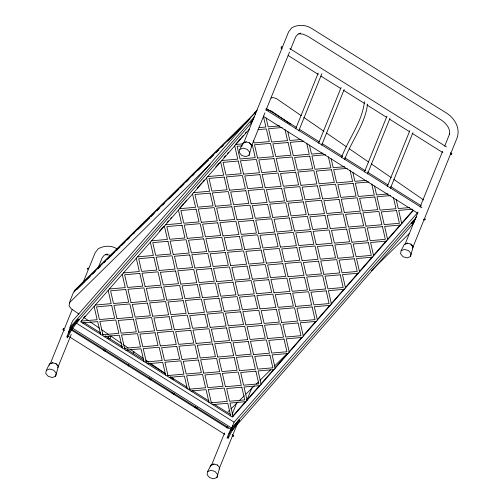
<?xml version="1.0" encoding="UTF-8"?>
<svg xmlns="http://www.w3.org/2000/svg" width="504" height="504" viewBox="0 0 504 504"><rect width="100%" height="100%" fill="white"/><g stroke="black" fill="none" stroke-linecap="round" stroke-linejoin="round"><path stroke-width="0.76" d="M449.48 134.65C450.765 128.722 446.147 123.448 441.624 120.261L307.805 36.256L303.106 34.165L298.828 33.781L300.844 33.157L297.719 34.291L295.609 36.962L290.575 49.424M364.461 101.701C362.162 122.245 348.428 138.701 341.491 157.607M367.542 104.101C365.072 124.457 351.477 140.773 344.604 159.56M46.305 370.339L45.757 373.382L48.264 376.356L52.353 377.521L55.635 376.192L58.351 366.421L56.114 363.762L52.46 362.723L49.531 363.907L46.305 370.339L49.587 369.01L53.676 370.175L56.183 373.149L55.635 376.192M49.285 365.268L49.531 363.907M239.778 149.442L239.23 152.485L241.737 155.459L245.826 156.624L249.108 155.295L251.824 145.524L249.581 142.865L245.933 141.826L243.004 143.01L239.778 149.442L243.06 148.113L247.149 149.278L249.656 152.252L249.108 155.295M217.451 465.041L213.797 463.995L210.867 465.186L207.648 471.612L207.1 474.661L209.601 477.635L213.696 478.8L216.978 477.471L219.687 467.693L217.306 464.984M210.628 466.54L210.867 465.186M216.978 477.471L217.526 474.428L215.019 471.454L210.924 470.289L207.648 471.612M401.115 250.721L400.567 253.764L403.074 256.738L407.169 257.903L410.445 256.574L413.16 246.803L410.924 244.144L407.27 243.104L404.34 244.289L401.115 250.721L404.397 249.392L408.492 250.557L410.993 253.531L410.445 256.574M412.511 247.584L412.719 246.399L410.779 244.094M69.502 303.377L70.182 300.504L73.445 292.402L249.965 118.805M74.12 291.898L74.447 290.506L256.53 111.441M72.236 309.387L50.236 363.838L52.788 362.804M83.091 282.524L95.117 252.762L98.305 248.705C104.152 245.511 111.264 245.259 117.01 248.844M70.818 329.169L71.083 328.86L70.276 328.356L69.955 327.373L72.538 320.972L257.242 110.048M70.144 328.325L68.393 332.653L69.325 331.594M67.857 336.496L67.316 337.831L71.933 329.288L79.172 319.624L78.366 319.12L70.22 328.419L66.723 337.081L71.127 328.784L78.366 319.12M57.771 367.668L71.234 334.347M98.223 267.548L102.136 257.859L104.246 255.181L107.371 254.048L105.355 254.671L109.633 255.062M103.358 350.337L103.944 348.888M108.058 338.707L109.229 335.796M104.908 351.313L105.5 349.858M109.903 338.953L111.082 336.042M128.218 366.074L128.803 364.625M133.188 353.77L134.07 351.597M251.672 123.115L250.866 122.611L251.231 121.697L253.808 118.755M254.646 113.406L255.389 112.134L254.646 113.406L255.648 114.282M281.075 47.993L281.818 46.721L281.075 47.993L282.076 48.869M149.153 379.147L149.707 377.779M150.709 380.123L151.263 378.756M251.244 146.771L264.959 112.827M266.005 110.231L289.535 51.994M172.059 393.542L172.595 392.206M173.615 394.519L174.151 393.183M295.672 128.848L318.188 73.118M298.784 130.801L321.886 73.622M194.991 407.862L195.577 406.407M196.547 408.839L197.133 407.383M318.585 143.224L341.095 87.501M321.691 145.177L344.207 89.454M224.57 432.961L211.579 465.116L214.124 464.083M226.636 427.852L227.222 426.403M232.193 414.099L236.867 402.52M417.344 212.921L234.102 422.188L231.72 428.085L71.996 327.821M228.602 437.025L228.06 438.36L232.47 430.063L239.702 420.393L238.896 419.889L231.657 429.553L227.039 438.096L230.542 429.427L416.657 216.884M219.114 468.934L237.302 423.921M246.985 399.968L251.969 387.626M364.398 171.99L386.914 116.26M367.511 173.937L390.027 118.213M387.311 186.367L409.828 130.643M390.417 188.32L412.934 132.596M414.408 221.735L412.209 223.889L411.396 223.379L411.768 222.472M418.043 212.064L405.052 244.219L407.597 243.186M420.103 206.961L442.619 151.232M444.673 146.154L449.707 133.699M412.587 248.044L457.172 137.686C460.41 128.136 454.721 118.383 446.708 113.211L311.875 28.571C305.758 24.702 298.129 24.192 291.778 27.814L288.59 31.865L243.709 142.941L246.261 141.907M424.91 219.536L424.664 220.135L425.408 218.862M70.787 329.024L71.455 327.373L70.075 329.837L70.787 329.024L71.593 329.528M231.273 428.954L230.612 430.605L231.985 428.142L231.273 428.954L232.086 429.465M232.13 430.303L232.817 429.068M232.199 435.576L232.691 434.36M450.299 153.815L450.79 152.599M451.338 154.117L451.842 153.443L451.093 154.715M69.955 327.373L254.659 116.443M77.118 321.968L251.521 122.8M83.67 317.74L85.22 315.964M159.27 231.405L163.926 226.082M167.038 222.535L168.588 220.758M170.661 218.396L171.694 217.211M179.462 208.341L183.607 203.61M184.64 202.425L186.713 200.063M197.07 188.238L201.726 182.914M202.766 181.73L204.315 179.959M215.712 166.95L219.334 162.811M223.996 157.487L225.546 155.711M227.619 153.348L228.652 152.164M235.387 144.478L240.566 138.562M241.599 137.384L243.155 135.607M245.221 133.245L246.261 132.061M249.367 129.1L80.64 321.785L232.439 417.073L413.614 210.174M232.879 415.983L245.826 401.203M246.859 400.019L259.806 385.232M260.839 384.054L273.785 369.268M274.819 368.084L287.765 353.304M288.805 352.12L301.745 337.334M303.301 335.563L315.724 321.369M317.281 319.593L329.711 305.405M330.744 304.221L344.207 288.849M345.24 287.664L358.186 272.878M359.226 271.7L372.166 256.914M373.206 255.73L386.146 240.95M387.185 239.765L400.132 224.979M401.682 223.209L413.072 210.2M238.694 421.552L239.702 420.393M228.929 433.427L229.856 432.363M232.823 429.61L413.897 222.812M76.734 289.617L85.151 281.333M86.278 280.23L90.203 276.362M92.453 274.157L95.256 271.398M98.066 268.638L100.309 266.427M104.24 262.565L105.361 261.456M107.61 259.251L114.906 252.076M116.027 250.967L119.958 247.105M121.64 245.448L125.011 242.134M127.254 239.929L129.503 237.718M133.434 233.856L134.555 232.754M137.92 229.44L149.713 217.848M150.835 216.739L154.205 213.425M157.009 210.666L159.258 208.461M162.622 205.147L164.31 203.49M168.796 199.074L178.901 189.139M180.589 187.482L183.954 184.168M186.203 181.957L189.006 179.197M192.377 175.883L194.059 174.233M197.99 170.365L208.656 159.875M209.777 158.773L213.709 154.904M215.951 152.699L218.761 149.94M221.571 147.181L223.253 145.524M227.745 141.107L238.411 130.618M239.532 129.509L242.903 126.202M245.146 123.99L247.955 121.231M210.193 164.31L69.571 302.602L69.067 306.01L71.215 308.75L78.989 314.105M228.035 411.736L229.156 410.634M230.838 408.983L238.121 401.82M239.803 400.17L244.282 395.76M245.965 394.109L254.369 385.844M256.051 384.193L258.294 381.988M259.969 380.331L270.617 369.867M274.541 366.011L287.425 353.336M371.461 270.692L408.996 233.774M250.866 122.611L252.517 120.998M411.396 223.379L415.8 219.076M63.995 330.643L64.43 330.265M423.429 219.605L423.87 219.227M271.146 98.034L272.966 97.455L276.62 98.708L301.234 115.662M259.056 127.613L265.866 127.014L263.327 115.945M279.556 125.887L268.159 126.882L266.099 117.917M258.023 129.641L266.383 128.911L269.293 141.611L254.098 142.941L253.581 140.698M282.253 127.518L268.575 128.715L271.631 142.046L287.551 140.629L285.018 129.56M235.91 144.465L243.476 143.804M301.241 139.501L289.844 140.496L287.79 131.531M242.443 145.832L237.126 146.299L240.036 158.999L255.232 157.664L252.321 144.963M303.937 141.133L290.26 142.33L293.315 155.66L309.236 154.243L306.703 143.167M221.848 160.524L237.749 159.132L234.7 145.845M322.925 153.109L311.529 154.111L309.475 145.146M325.622 154.741L311.951 155.944L315 169.275L330.926 167.851L328.387 156.782M207.787 176.583L223.688 175.19L220.639 161.904M344.61 166.723L333.213 167.725L331.159 158.76M347.306 168.355L333.635 169.552L336.691 182.883L352.611 181.465L350.072 170.396M193.725 192.641L209.626 191.243L206.583 177.956M366.301 180.338L354.898 181.333L352.844 172.368M368.991 181.969L355.32 183.166L358.376 196.497L374.296 195.079L371.757 184.01M179.663 208.694L195.565 207.302L192.522 194.015M387.986 193.946L376.582 194.947L374.529 185.982M390.676 195.583L377.005 196.781L380.06 210.111L395.98 208.694L393.441 197.618M165.608 224.752L181.503 223.36L178.46 210.073M409.67 207.56L398.267 208.561L396.213 199.597M412.366 209.192L398.689 210.395L401.745 223.726M151.547 240.811L167.448 239.413L164.398 226.132M400.586 225.049L384.628 226.447L387.683 239.778M137.485 256.864L153.386 255.471L150.337 242.185M386.524 241.107L370.566 242.506L373.621 255.837M123.423 272.922L139.325 271.53L136.282 258.243M372.462 257.166L356.511 258.565L359.566 271.895M109.362 288.981L125.263 287.589L122.22 274.302M358.401 273.218L342.449 274.623L345.505 287.948M95.306 305.04L111.201 303.641L108.158 290.361M344.339 289.277L328.387 290.676L331.443 304.007M81.245 321.092L97.146 319.7L94.097 306.413M82.461 322.925L97.663 321.596L100.573 334.297M330.284 305.336L314.326 306.734L317.381 320.065M104.145 336.54L119.347 335.204L122.258 347.905M316.222 321.394L300.264 322.793L303.32 336.124M125.83 350.154L141.032 348.818L143.942 361.519M302.161 337.447L286.209 338.846L289.264 352.176M147.521 363.762L162.716 362.433L165.627 375.134M288.099 353.506L272.147 354.904L275.203 368.235M169.205 377.376L184.401 376.047L187.312 388.741M274.037 369.564L258.086 370.963L261.141 384.294M190.89 390.991L206.086 389.655L208.996 402.356M259.982 385.623L244.024 387.022L247.08 400.352M212.575 404.599L227.776 403.269L230.687 415.97M245.921 401.675L229.969 403.074L233.018 416.405M267.756 109.84L271.637 111.176L290.436 124.123M289.762 48.535L446.437 146.885M288.193 55.535L318.194 74.371M320.865 76.047L340.861 88.597M343.533 90.273L364.864 103.667M366.862 104.92L386.864 117.476M389.535 119.152L409.531 131.708M412.203 133.377L442.871 152.63M266.068 108.392L296.736 127.644M299.401 129.32L319.404 141.876M322.069 143.546L342.739 156.523M344.736 157.777L365.406 170.749M367.403 172.009L388.074 184.981M390.739 186.656L421.407 205.903M265.854 109.79L421.861 207.717M263.372 116.336L417.772 213.255M83.746 322.365L100.391 332.816M102.388 334.07L103.717 334.908M105.046 335.74L122.359 346.607M124.356 347.861L125.685 348.699M127.021 349.53L143.665 359.982M145.662 361.236L146.992 362.074M148.989 363.327L165.633 373.773M167.63 375.026L168.966 375.864M170.295 376.696L186.94 387.148M188.937 388.401L190.266 389.233M192.263 390.487L208.908 400.938M210.911 402.192L212.241 403.03M214.238 404.284L230.882 414.729M77.994 320.027L78.807 320.538M238.531 420.796L239.337 421.306M76.375 323.177L234.102 422.188M71.127 328.784L71.933 329.288M231.657 429.553L232.47 430.063M71.751 329.282L231.613 429.635M71.713 330.265L228.388 428.614M69.476 336.848L224.816 434.36M67.442 336.262L68.248 336.773M227.972 437.031L228.778 437.541M303.824 117.445L323.902 131.273M326.491 133.056L346.576 146.885M349.165 148.667L368.594 162.049M371.183 163.838L391.261 177.666M393.857 179.449L423.65 199.968M84.168 317.671L88.704 320.796M89.995 321.691L99.71 328.381M101.657 329.717L108.782 334.625M110.722 335.96L121.735 343.545M123.026 344.44L128.211 348.006M130.152 349.348L143.105 358.268M145.7 360.051L148.938 362.281M150.23 363.176L165.778 373.88M170.957 377.446L173.546 379.235M249.436 142.815L251.383 145.127M55.963 363.712L57.91 366.017M232.47 425.515L232.495 425.937M63.233 329.162L62.994 329.767L63.737 328.488L63.233 329.162M87.69 268.632L87.45 269.231L88.194 267.958L87.69 268.632M233.239 435.878L232.993 436.483L233.743 435.204L233.239 435.878M102.929 334.706L99.855 321.401L115.807 320.002L118.831 333.314L102.929 334.706M116.991 318.648L113.91 305.342L129.868 303.943L132.892 317.255L116.991 318.648M131.053 302.595L127.972 289.29L143.923 287.891L146.947 301.197L131.053 302.595M145.108 286.537L142.034 273.231L157.985 271.832L161.009 285.144L145.108 286.537M159.169 270.478L156.095 257.172L172.047 255.774L175.071 269.086L159.169 270.478M173.231 254.419L170.157 241.114L186.108 239.715L189.132 253.027L173.231 254.419M187.293 238.367L184.212 225.061L200.17 223.663L203.194 236.968L187.293 238.367M201.354 222.308L198.274 209.002L214.225 207.604L217.249 220.916L201.354 222.308M215.41 206.249L212.335 192.944L228.287 191.545L231.311 204.857L215.41 206.249M229.471 190.191L226.397 176.885L242.348 175.487L245.372 188.798L229.471 190.191M243.533 174.138L240.458 160.833L256.41 159.434L259.434 172.74L243.533 174.138M257.594 158.08L254.514 144.774L270.472 143.375L273.496 156.687L257.594 158.08M124.614 348.321L121.54 335.015L137.491 333.616L140.515 346.928L124.614 348.321M138.676 332.262L135.601 318.956L151.553 317.558L154.577 330.87L138.676 332.262M152.737 316.203L149.656 302.898L165.614 301.499L168.632 314.811L152.737 316.203M166.799 300.151L163.718 286.845L179.67 285.447L182.694 298.752L166.799 300.151M180.854 284.092L177.78 270.787L193.731 269.388L196.755 282.7L180.854 284.092M194.916 268.034L191.841 254.728L207.793 253.329L210.817 266.641L194.916 268.034M208.977 251.975L205.903 238.669L221.854 237.271L224.879 250.583L208.977 251.975M223.039 235.922L219.958 222.617L235.916 221.218L238.934 234.524L223.039 235.922M237.101 219.864L234.02 206.558L249.971 205.159L252.995 218.471L237.101 219.864M251.156 203.805L248.081 190.499L264.033 189.101L267.057 202.413L251.156 203.805M265.217 187.746L262.143 174.441L278.095 173.042L281.119 186.354L265.217 187.746M279.279 171.694L276.205 158.388L292.156 156.99L295.18 170.295L279.279 171.694M146.299 361.935L143.224 348.629L159.176 347.231L162.2 360.536L146.299 361.935M160.36 345.876L157.286 332.571L173.237 331.172L176.261 344.484L160.36 345.876M174.422 329.818L171.347 316.512L187.299 315.113L190.323 328.425L174.422 329.818M188.483 313.759L185.403 300.453L201.361 299.055L204.378 312.367L188.483 313.759M202.545 297.707L199.464 284.401L215.416 283.002L218.44 296.308L202.545 297.707M216.6 281.648L213.526 268.342L229.477 266.944L232.502 280.256L216.6 281.648M230.662 265.589L227.588 252.284L243.539 250.885L246.563 264.197L230.662 265.589M244.724 249.53L241.649 236.225L257.601 234.826L260.625 248.138L244.724 249.53M258.785 233.478L255.704 220.172L271.662 218.774L274.68 232.079L258.785 233.478M272.847 217.419L269.766 204.114L285.718 202.715L288.742 216.027L272.847 217.419M286.902 201.361L283.828 188.055L299.779 186.656L302.803 199.968L286.902 201.361M300.964 185.302L297.889 171.996L313.841 170.598L316.865 183.91L300.964 185.302M167.983 375.543L164.909 362.237L180.86 360.839L183.884 374.151L167.983 375.543M182.045 359.491L178.97 346.185L194.922 344.786L197.946 358.092L182.045 359.491M196.106 343.432L193.032 330.126L208.984 328.728L212.008 342.04L196.106 343.432M210.168 327.373L207.087 314.068L223.045 312.669L226.069 325.981L210.168 327.373M224.23 311.315L221.149 298.009L237.101 296.61L240.124 309.922L224.23 311.315M238.285 295.262L235.211 281.957L251.162 280.558L254.186 293.863L238.285 295.262M252.347 279.203L249.272 265.898L265.224 264.499L268.248 277.811L252.347 279.203M266.408 263.145L263.334 249.839L279.285 248.441L282.309 261.752L266.408 263.145M280.47 247.086L277.389 233.78L293.347 232.382L296.371 245.694L280.47 247.086M294.531 231.034L291.451 217.728L307.402 216.329L310.426 229.635L294.531 231.034M308.587 214.975L305.512 201.669L321.464 200.271L324.488 213.583L308.587 214.975M322.648 198.916L319.574 185.611L335.525 184.212L338.549 197.524L322.648 198.916M189.674 389.157L186.593 375.852L202.545 374.453L205.569 387.765L189.674 389.157M203.729 373.099L200.655 359.793L216.607 358.394L219.631 371.706L203.729 373.099M217.791 357.046L214.717 343.741L230.668 342.336L233.692 355.648L217.791 357.046M231.853 340.988L228.778 327.682L244.73 326.283L247.754 339.595L231.853 340.988M245.914 324.929L242.833 311.623L258.791 310.225L261.809 323.536L245.914 324.929M259.976 308.87L256.895 295.565L272.847 294.166L275.871 307.478L259.976 308.87M274.031 292.818L270.957 279.512L286.908 278.113L289.932 291.419L274.031 292.818M288.093 276.759L285.018 263.453L300.97 262.055L303.994 275.367L288.093 276.759M302.154 260.7L299.08 247.395L315.031 245.996L318.055 259.308L302.154 260.7M316.216 244.642L313.135 231.336L329.093 229.937L332.111 243.249L316.216 244.642M330.277 228.589L327.197 215.284L343.148 213.885L346.172 227.191L330.277 228.589M344.333 212.531L341.258 199.225L357.21 197.826L360.234 211.138L344.333 212.531M211.359 402.772L208.278 389.466L224.236 388.067L227.254 401.373L211.359 402.772M225.42 386.713L222.34 373.407L238.291 372.009L241.315 385.321L225.42 386.713M239.476 370.654L236.401 357.349L252.353 355.95L255.377 369.262L239.476 370.654M253.537 354.602L250.463 341.29L266.414 339.891L269.438 353.203L253.537 354.602M267.599 338.543L264.524 325.238L280.476 323.839L283.5 337.151L267.599 338.543M281.66 322.484L278.58 309.179L294.538 307.78L297.555 321.092L281.66 322.484M295.722 306.426L292.641 293.12L308.593 291.721L311.617 305.033L295.722 306.426M309.777 290.373L306.703 277.068L322.654 275.669L325.679 288.975L309.777 290.373M323.839 274.315L320.764 261.009L336.716 259.61L339.74 272.922L323.839 274.315M337.901 258.256L334.826 244.95L350.778 243.552L353.802 256.864L337.901 258.256M351.962 242.197L348.881 228.892L364.839 227.493L367.857 240.805L351.962 242.197M366.024 226.145L362.943 212.839L378.895 211.441L381.919 224.746L366.024 226.145M288.067 142.519L272.872 143.854L275.783 156.555L290.978 155.219L288.067 142.519M238.266 161.022L223.064 162.357L225.975 175.058L241.177 173.722L238.266 161.022M274.012 158.577L258.81 159.913L261.721 172.614L276.923 171.278L274.012 158.577M309.758 156.133L294.557 157.469L297.467 170.169L312.669 168.834L309.758 156.133M224.204 177.08L209.002 178.41L211.913 191.111L227.115 189.781L224.204 177.08M259.951 174.636L244.749 175.965L247.659 188.666L262.861 187.337L259.951 174.636M295.697 172.192L280.495 173.521L283.406 186.222L298.607 184.892L295.697 172.192M331.443 169.747L316.241 171.077L319.152 183.777L334.354 182.448L331.443 169.747M210.143 193.139L194.947 194.468L197.858 207.169L213.053 205.84L210.143 193.139M245.889 190.695L230.693 192.024L233.604 204.725L248.8 203.396L245.889 190.695M281.635 188.25L266.433 189.58L269.344 202.28L284.546 200.951L281.635 188.25M317.381 185.806L302.179 187.135L305.09 199.836L320.292 198.507L317.381 185.806M353.128 183.362L337.926 184.691L340.836 197.392L356.038 196.062L353.128 183.362M196.081 209.192L180.886 210.527L183.796 223.228L198.992 221.892L196.081 209.192M231.827 206.747L216.632 208.083L219.542 220.784L234.738 219.448L231.827 206.747M267.574 204.303L252.378 205.638L255.289 218.339L270.484 217.004L267.574 204.303M303.32 201.858L288.124 203.194L291.035 215.895L306.23 214.559L303.32 201.858M339.066 199.414L323.87 200.749L326.781 213.45L341.977 212.115L339.066 199.414M374.812 196.969L359.61 198.305L362.527 211.006L377.723 209.67L374.812 196.969M182.02 225.25L166.824 226.586L169.735 239.287L184.93 237.951L182.02 225.25M217.766 222.806L202.57 224.141L205.481 236.842L220.676 235.507L217.766 222.806M253.512 220.361L238.316 221.697L241.227 234.398L256.423 233.062L253.512 220.361M289.258 217.917L274.063 219.253L276.973 231.953L292.169 230.618L289.258 217.917M325.004 215.473L309.809 216.808L312.719 229.509L327.915 228.173L325.004 215.473M360.751 213.028L345.555 214.364L348.466 227.065L363.661 225.729L360.751 213.028M396.497 210.584L381.301 211.919L384.212 224.62L399.407 223.285L396.497 210.584M167.964 241.309L152.762 242.638L155.673 255.339L170.875 254.01L167.964 241.309M203.711 238.864L188.509 240.194L191.419 252.895L206.621 251.565L203.711 238.864M239.457 236.42L224.255 237.749L227.165 250.45L242.367 249.121L239.457 236.42M275.197 233.976L260.001 235.305L262.912 248.006L278.113 246.677L275.197 233.976M310.943 231.531L295.747 232.861L298.658 245.561L313.853 244.232L310.943 231.531M346.689 229.087L331.493 230.416L334.404 243.117L349.6 241.788L346.689 229.087M382.435 226.643L367.24 227.972L370.15 240.673L385.346 239.343L382.435 226.643M153.903 257.368L138.701 258.697L141.611 271.398L156.813 270.068L153.903 257.368M189.649 254.923L174.447 256.252L177.358 268.953L192.559 267.624L189.649 254.923M225.395 252.479L210.193 253.808L213.104 266.509L228.306 265.18L225.395 252.479M261.141 250.034L245.939 251.364L248.85 264.065L264.052 262.735L261.141 250.034M296.887 247.59L281.686 248.919L284.596 261.62L299.798 260.291L296.887 247.59M332.634 245.146L317.432 246.475L320.342 259.176L335.544 257.846L332.634 245.146M368.38 242.701L353.178 244.031L356.089 256.731L371.291 255.396L368.38 242.701M139.841 273.42L124.645 274.756L127.556 287.456L142.752 286.121L139.841 273.42M175.587 270.976L160.392 272.311L163.302 285.012L178.498 283.676L175.587 270.976M211.333 268.531L196.132 269.867L199.042 282.568L214.244 281.232L211.333 268.531M247.08 266.087L231.878 267.422L234.788 280.123L249.99 278.788L247.08 266.087M282.826 263.642L267.624 264.978L270.535 277.679L285.737 276.343L282.826 263.642M318.572 261.198L303.37 262.534L306.281 275.234L321.483 273.899L318.572 261.198M354.318 258.754L339.116 260.089L342.027 272.79L357.229 271.454L354.318 258.754M125.779 289.479L110.584 290.814L113.495 303.515L128.69 302.179L125.779 289.479M161.526 287.034L146.33 288.37L149.241 301.071L164.436 299.735L161.526 287.034M197.272 284.59L182.076 285.925L184.987 298.626L200.183 297.291L197.272 284.59M233.018 282.146L217.822 283.481L220.733 296.182L235.929 294.846L233.018 282.146M268.764 279.701L253.569 281.037L256.479 293.738L271.675 292.402L268.764 279.701M304.511 277.257L289.309 278.592L292.226 291.293L307.421 289.957L304.511 277.257M340.257 274.812L325.055 276.148L327.965 288.842L343.167 287.513L340.257 274.812M111.718 305.537L96.522 306.867L99.433 319.567L114.628 318.238L111.718 305.537M147.464 303.093L132.268 304.422L135.179 317.123L150.375 315.794L147.464 303.093M183.21 300.649L168.015 301.978L170.925 314.679L186.121 313.349L183.21 300.649M218.957 298.204L203.761 299.534L206.672 312.234L221.867 310.905L218.957 298.204M254.703 295.76L239.507 297.089L242.418 309.79L257.613 308.461L254.703 295.76M290.449 293.315L275.253 294.645L278.164 307.346L293.359 306.016L290.449 293.315M326.195 290.871L311 292.2L313.91 304.901L329.106 303.572L326.195 290.871M133.409 319.152L118.207 320.481L121.118 333.182L136.319 331.853L133.409 319.152M169.155 316.707L153.953 318.037L156.864 330.737L172.066 329.408L169.155 316.707M204.901 314.263L189.699 315.592L192.61 328.293L207.812 326.964L204.901 314.263M240.641 311.818L225.446 313.148L228.356 325.849L243.552 324.513L240.641 311.818M276.387 309.374L261.192 310.703L264.102 323.404L279.298 322.069L276.387 309.374M312.133 306.93L296.938 308.259L299.849 320.96L315.044 319.624L312.133 306.93M155.093 332.76L139.892 334.095L142.802 346.796L158.004 345.461L155.093 332.76M190.84 330.315L175.638 331.651L178.548 344.352L193.75 343.016L190.84 330.315M226.586 327.871L211.384 329.206L214.294 341.907L229.496 340.572L226.586 327.871M262.332 325.426L247.13 326.762L250.041 339.463L265.243 338.127L262.332 325.426M298.078 322.982L282.876 324.318L285.787 337.019L300.989 335.683L298.078 322.982M176.778 346.374L161.576 347.71L164.487 360.41L179.689 359.075L176.778 346.374M212.524 343.93L197.322 345.265L200.233 357.96L215.435 356.63L212.524 343.93M248.27 341.485L233.069 342.821L235.979 355.515L251.181 354.186L248.27 341.485M284.017 339.041L268.815 340.376L271.725 353.071L286.927 351.742L284.017 339.041M198.463 359.988L183.267 361.318L186.178 374.018L201.373 372.689L198.463 359.988M234.209 357.544L219.007 358.873L221.924 371.574L237.119 370.245L234.209 357.544M269.955 355.099L254.753 356.429L257.664 369.13L272.866 367.8L269.955 355.099M220.147 373.596L204.952 374.932L207.862 387.633L223.058 386.297L220.147 373.596M255.893 371.152L240.698 372.488L243.608 385.188L258.804 383.853L255.893 371.152M241.832 387.211L226.636 388.546L229.547 401.247L244.742 399.911L241.832 387.211"/></g></svg>
